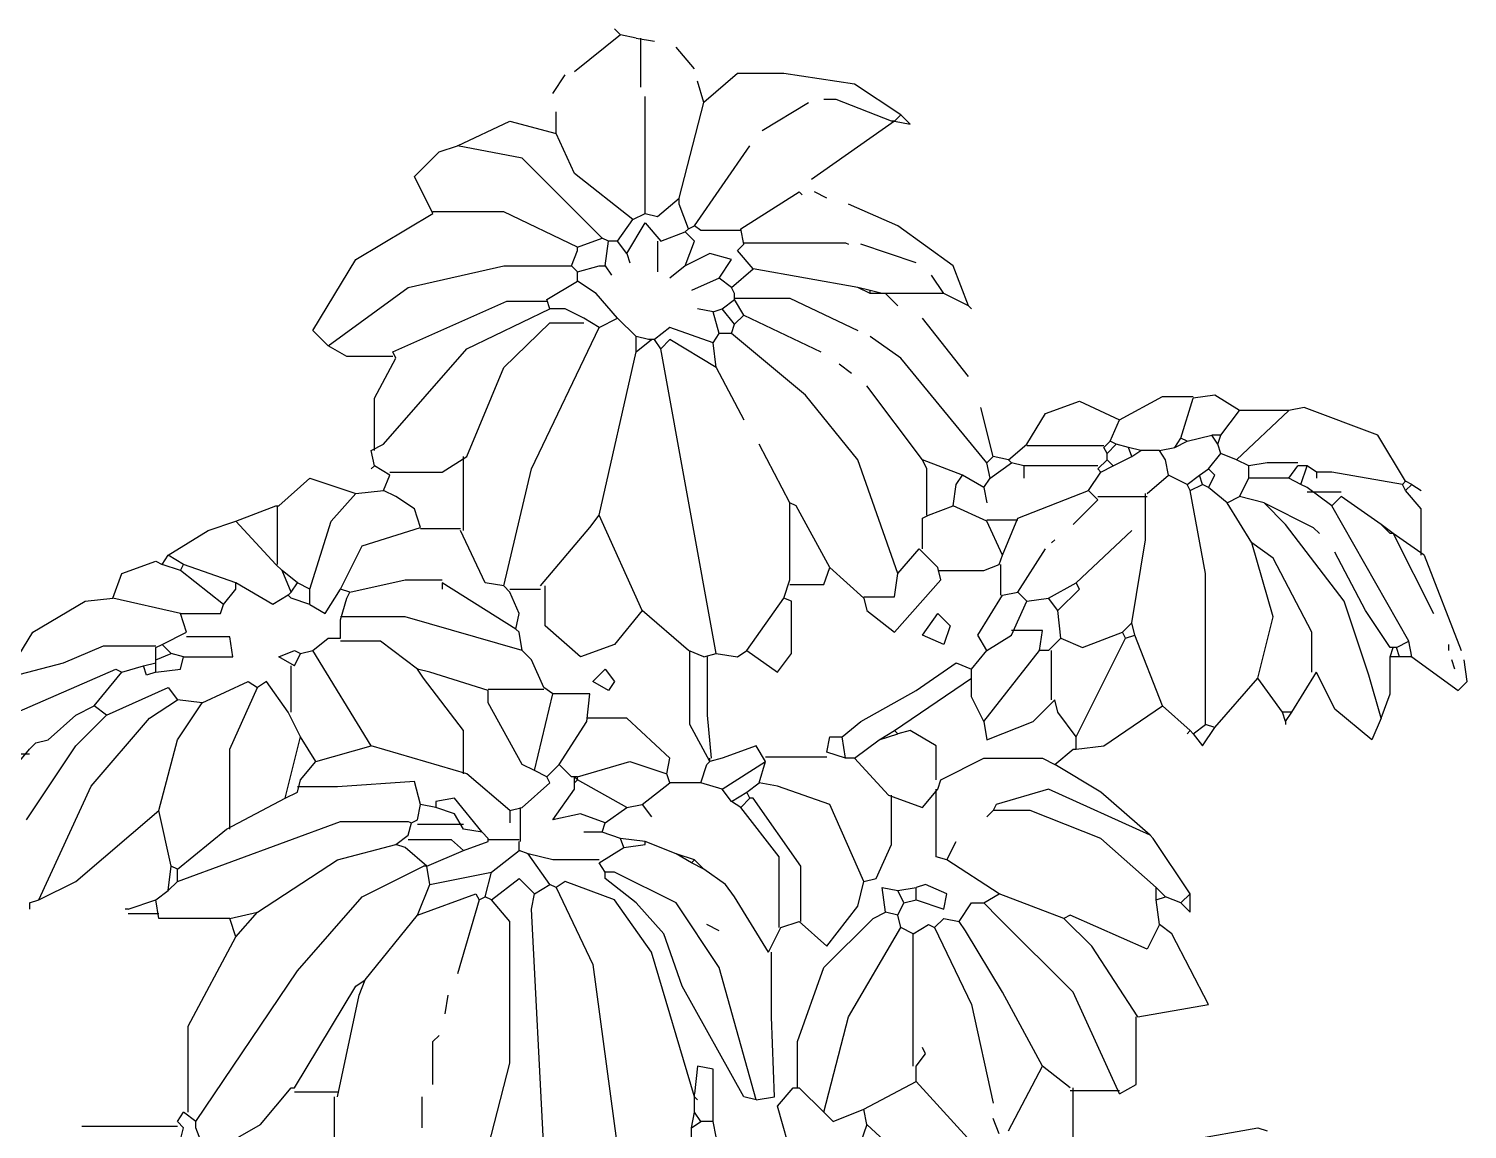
# Model space of a CAD drawing. Header units: millimetres. Extents: x 1217 to 2428, y 234 to 644.
# Drawn here: x 2135.471 to 2136.156, y 377.899 to 378.423 of the extents above; entities that cross this region are included whole.
import ezdxf

# ---------------------------------------------------------------- set-up
doc = ezdxf.new("R2010")
doc.units = ezdxf.units.MM
doc.layers.add('0.1', color=251, linetype='Continuous')

msp = doc.modelspace()

# ---------------------------------------------------------------- linework, layer by layer
at = {"layer": '0.1', "color": 3, "linetype": 'Continuous', "elevation": 0}
for points in [[(2135.7527, 378.42026), (2135.73071, 378.40266)], [(2135.7527, 378.42026), (2135.74977, 378.42319)], [(2135.76005, 378.41879), (2135.7527, 378.42026)], [(2135.76005, 378.41879), (2135.76884, 378.41733)], [(2135.76223, 378.41879), (2135.76223, 378.39532)], [(2135.7879, 378.40413), (2135.77911, 378.41439)], [(2135.72044, 378.39239), (2135.7263, 378.40119)], [(2135.79231, 378.38799), (2135.78938, 378.39826)], [(2135.88618, 378.38213), (2135.86419, 378.39679), (2135.83044, 378.40193), (2135.80845, 378.40193), (2135.79231, 378.38799)], [(2135.76444, 378.33519), (2135.76444, 378.39093)], [(2135.78057, 378.34253), (2135.79231, 378.38799)], [(2135.82016, 378.37479), (2135.84218, 378.38799)], [(2135.88177, 378.37919), (2135.85538, 378.38946), (2135.8495, 378.38946)], [(2135.67497, 378.36746), (2135.69991, 378.37919), (2135.72192, 378.37333)], [(2135.72192, 378.37333), (2135.72192, 378.38359)], [(2135.88325, 378.37919), (2135.84364, 378.35133)], [(2135.88325, 378.37919), (2135.88177, 378.37919)], [(2135.88325, 378.37919), (2135.89057, 378.37773), (2135.88618, 378.38213)], [(2135.88325, 378.37919), (2135.88618, 378.38213)], [(2135.75856, 378.33226), (2135.73071, 378.35426), (2135.72192, 378.37333)], [(2135.66325, 378.33519), (2135.65444, 378.35279), (2135.66618, 378.36452), (2135.67497, 378.36746)], [(2135.74391, 378.32346), (2135.70579, 378.36159), (2135.67497, 378.36746)], [(2135.7879, 378.32933), (2135.8143, 378.36746)], [(2135.80991, 378.32786), (2135.83778, 378.34546), (2135.83925, 378.34399)], [(2135.85098, 378.34253), (2135.84511, 378.34546)], [(2135.76444, 378.33519), (2135.77032, 378.33373), (2135.78057, 378.34253)], [(2135.78497, 378.32786), (2135.78057, 378.33959), (2135.78057, 378.34253)], [(2135.91845, 378.29119), (2135.9111, 378.31026), (2135.8847, 378.32933), (2135.86124, 378.33959)], [(2135.61337, 378.27213), (2135.60604, 378.27946), (2135.62657, 378.31319), (2135.66325, 378.33519)], [(2135.73218, 378.31906), (2135.69698, 378.33593), (2135.66325, 378.33593)], [(2135.75124, 378.32199), (2135.75856, 378.33226)], [(2135.75563, 378.31613), (2135.76444, 378.33079), (2135.77177, 378.32199)], [(2135.75856, 378.33226), (2135.76444, 378.33519)], [(2135.78497, 378.32786), (2135.7879, 378.32933)], [(2135.80991, 378.32713), (2135.79083, 378.32713), (2135.7879, 378.32933)], [(2135.73218, 378.31906), (2135.74391, 378.32346)], [(2135.74684, 378.32199), (2135.74391, 378.32346)], [(2135.77177, 378.32199), (2135.7835, 378.32639)], [(2135.7835, 378.32639), (2135.78497, 378.32786)], [(2135.7835, 378.31026), (2135.7879, 378.32199), (2135.7835, 378.32639)], [(2135.81137, 378.32053), (2135.80991, 378.32786)], [(2135.72925, 378.31026), (2135.73218, 378.31759), (2135.73218, 378.31906)], [(2135.74538, 378.31026), (2135.74684, 378.32199)], [(2135.75124, 378.32199), (2135.74684, 378.32199)], [(2135.75563, 378.31613), (2135.75124, 378.32199)], [(2135.75563, 378.31613), (2135.75712, 378.31173)], [(2135.77032, 378.32199), (2135.77032, 378.30733)], [(2135.79966, 378.30439), (2135.80552, 378.31319), (2135.79524, 378.31613), (2135.7835, 378.31026)], [(2135.81579, 378.30879), (2135.80845, 378.31759), (2135.81137, 378.32053)], [(2135.81137, 378.32126), (2135.85977, 378.32126), (2135.86124, 378.32053)], [(2135.8935, 378.31173), (2135.86712, 378.32053)], [(2135.61337, 378.27213), (2135.65151, 378.29999), (2135.69698, 378.31026), (2135.72925, 378.31026)], [(2135.73218, 378.30733), (2135.72925, 378.31026)], [(2135.73218, 378.30733), (2135.74243, 378.31026), (2135.74538, 378.31026)], [(2135.74538, 378.31026), (2135.74831, 378.30586)], [(2135.7835, 378.31026), (2135.77618, 378.30439)], [(2135.80552, 378.29999), (2135.81579, 378.30879)], [(2135.86563, 378.29999), (2135.81579, 378.30879)], [(2135.71751, 378.29413), (2135.73218, 378.30293)], [(2135.73218, 378.30293), (2135.73218, 378.30733)], [(2135.75124, 378.28532), (2135.74098, 378.29706), (2135.73218, 378.30293)], [(2135.79966, 378.30439), (2135.78645, 378.29853)], [(2135.80552, 378.29999), (2135.79966, 378.30439)], [(2135.90671, 378.29706), (2135.90083, 378.30586)], [(2135.80698, 378.29706), (2135.80552, 378.29999)], [(2135.80698, 378.29559), (2135.80698, 378.29706)], [(2135.80698, 378.29413), (2135.80698, 378.29559)], [(2135.87151, 378.29853), (2135.86563, 378.29999)], [(2135.87151, 378.29706), (2135.86563, 378.29999)], [(2135.87151, 378.29706), (2135.87151, 378.29853)], [(2135.87737, 378.29706), (2135.87151, 378.29853)], [(2135.87737, 378.29706), (2135.87151, 378.29706)], [(2135.87884, 378.29706), (2135.87737, 378.29706)], [(2135.87884, 378.29706), (2135.8847, 378.29119)], [(2135.90671, 378.29706), (2135.87884, 378.29706)], [(2135.91845, 378.29119), (2135.90671, 378.29706)], [(2135.63391, 378.22226), (2135.63977, 378.22519), (2135.67938, 378.27066), (2135.71897, 378.28972)], [(2135.64419, 378.26919), (2135.69845, 378.29339), (2135.71751, 378.29339)], [(2135.71897, 378.28972), (2135.71751, 378.29413)], [(2135.73511, 378.28532), (2135.7263, 378.28972), (2135.71897, 378.28972)], [(2135.79671, 378.28826), (2135.78938, 378.28972)], [(2135.79671, 378.28826), (2135.8011, 378.28972)], [(2135.79966, 378.27799), (2135.79671, 378.28826)], [(2135.8011, 378.28972), (2135.80698, 378.29413)], [(2135.80698, 378.28239), (2135.8011, 378.28972)], [(2135.80698, 378.29486), (2135.83337, 378.29486), (2135.86563, 378.27946)], [(2135.81137, 378.28679), (2135.80698, 378.29413)], [(2135.91845, 378.29119), (2135.91991, 378.28972)], [(2135.67938, 378.21933), (2135.69698, 378.26186), (2135.71897, 378.28313), (2135.73511, 378.28313)], [(2135.74243, 378.28093), (2135.73511, 378.28532)], [(2135.74243, 378.28093), (2135.75124, 378.28532)], [(2135.76005, 378.27653), (2135.75124, 378.28532)], [(2135.80552, 378.27799), (2135.80698, 378.28239)], [(2135.80698, 378.28239), (2135.81137, 378.28679)], [(2135.81137, 378.28679), (2135.84805, 378.26919)], [(2135.91845, 378.25746), (2135.89645, 378.28532)], [(2135.69698, 378.15773), (2135.71016, 378.21346), (2135.74243, 378.28093)], [(2135.76591, 378.27506), (2135.76005, 378.27653)], [(2135.76005, 378.26919), (2135.76005, 378.27653)], [(2135.76005, 378.26919), (2135.76737, 378.27506)], [(2135.76737, 378.27506), (2135.76591, 378.27506)], [(2135.76884, 378.27506), (2135.76737, 378.27506)], [(2135.79671, 378.27359), (2135.77618, 378.28093), (2135.76884, 378.27506)], [(2135.77177, 378.27066), (2135.76884, 378.27506)], [(2135.79817, 378.26186), (2135.77618, 378.27506), (2135.77177, 378.27066)], [(2135.79671, 378.27359), (2135.79966, 378.27799)], [(2135.80552, 378.27799), (2135.79966, 378.27799)], [(2135.8847, 378.16359), (2135.86563, 378.21786), (2135.84071, 378.24866), (2135.80552, 378.27799)], [(2135.92723, 378.21639), (2135.88618, 378.26626), (2135.87151, 378.27653)], [(2135.64419, 378.26699), (2135.62218, 378.26699), (2135.61337, 378.27213)], [(2135.63538, 378.22226), (2135.63538, 378.24719), (2135.64563, 378.26626), (2135.64419, 378.26919)], [(2135.74243, 378.19146), (2135.76005, 378.26919)], [(2135.79817, 378.12546), (2135.77177, 378.27066)], [(2135.79817, 378.26186), (2135.79671, 378.27359)], [(2135.79817, 378.26186), (2135.81137, 378.23693)], [(2135.8627, 378.25893), (2135.85684, 378.26333)], [(2135.89645, 378.21786), (2135.87005, 378.25306)], [(2135.99032, 378.23693), (2136.01083, 378.24793), (2136.02552, 378.24793)], [(2136.01966, 378.22813), (2136.02552, 378.24719)], [(2136.04751, 378.24133), (2136.03579, 378.24866), (2136.02552, 378.24719)], [(2135.93016, 378.21933), (2135.9243, 378.24279)], [(2135.9463, 378.22519), (2135.95511, 378.23986), (2135.97124, 378.24573), (2135.99032, 378.23693)], [(2136.03872, 378.22959), (2136.04751, 378.24133)], [(2136.04604, 378.21786), (2136.07098, 378.24133)], [(2136.07098, 378.24133), (2136.04751, 378.24133)], [(2136.12671, 378.20759), (2136.1135, 378.22959), (2136.07831, 378.24279), (2136.07098, 378.24133)], [(2135.98591, 378.22666), (2135.99032, 378.23693)], [(2135.98298, 378.22373), (2135.98591, 378.22666)], [(2135.98884, 378.22519), (2135.98591, 378.22666)], [(2136.01671, 378.22373), (2136.01966, 378.22813)], [(2136.01671, 378.22373), (2136.02259, 378.22666)], [(2136.02259, 378.22666), (2136.01966, 378.22813)], [(2136.02259, 378.22666), (2136.0343, 378.22959)], [(2136.03872, 378.22959), (2136.0343, 378.22959)], [(2136.03723, 378.22519), (2136.0343, 378.22959)], [(2136.03723, 378.22519), (2136.03872, 378.22959)], [(2135.63538, 378.21492), (2135.63391, 378.22226)], [(2135.83337, 378.19733), (2135.81872, 378.22519)], [(2135.93751, 378.21786), (2135.9463, 378.22519)], [(2135.98298, 378.22446), (2135.9463, 378.22446)], [(2135.98444, 378.22079), (2135.98298, 378.22373)], [(2135.98444, 378.22079), (2135.98884, 378.22519)], [(2135.98444, 378.21786), (2135.98444, 378.22079)], [(2135.9947, 378.22373), (2135.98884, 378.22519)], [(2136.00057, 378.22226), (2135.9947, 378.22373)], [(2135.99618, 378.21933), (2135.9947, 378.22373)], [(2135.99618, 378.21933), (2136.00057, 378.22226)], [(2136.00938, 378.22226), (2136.00057, 378.22226)], [(2136.00938, 378.22226), (2136.01671, 378.22373)], [(2136.01378, 378.21053), (2136.01231, 378.21786), (2136.00938, 378.22226)], [(2136.03284, 378.21346), (2136.03872, 378.22079)], [(2136.03872, 378.22079), (2136.03723, 378.22519)], [(2136.04604, 378.21786), (2136.03872, 378.22079)], [(2135.63538, 378.21492), (2135.63391, 378.21346)], [(2135.6427, 378.21053), (2135.63538, 378.21492)], [(2135.6427, 378.21199), (2135.66764, 378.21199), (2135.67938, 378.21933)], [(2135.6779, 378.18413), (2135.6779, 378.21933)], [(2135.91552, 378.21053), (2135.89645, 378.21786)], [(2135.89864, 378.19146), (2135.89864, 378.21346), (2135.89645, 378.21786)], [(2135.92723, 378.21639), (2135.93016, 378.21933)], [(2135.92872, 378.20906), (2135.92723, 378.21639)], [(2135.92872, 378.20906), (2135.93897, 378.21639)], [(2135.93751, 378.21786), (2135.93016, 378.21933)], [(2135.93897, 378.21639), (2135.93751, 378.21786)], [(2135.94485, 378.21492), (2135.93897, 378.21639)], [(2135.94485, 378.21492), (2135.94485, 378.20906)], [(2135.98005, 378.21492), (2135.94925, 378.21492), (2135.94485, 378.21492)], [(2135.98005, 378.21346), (2135.98444, 378.21786)], [(2135.98151, 378.21199), (2135.98005, 378.21346)], [(2135.98151, 378.21199), (2135.98737, 378.21492)], [(2135.98737, 378.21492), (2135.98444, 378.21786)], [(2135.98737, 378.21492), (2135.99618, 378.21933)], [(2136.02845, 378.21053), (2136.03284, 378.21346)], [(2136.03284, 378.20466), (2136.03579, 378.21053), (2136.03284, 378.21346)], [(2136.05192, 378.21492), (2136.04604, 378.21786)], [(2136.07538, 378.21639), (2136.06071, 378.21639), (2136.05192, 378.21492)], [(2136.05192, 378.20906), (2136.05192, 378.21492)], [(2136.07098, 378.20906), (2136.07538, 378.21492)], [(2136.07977, 378.21492), (2136.07538, 378.21492)], [(2136.07684, 378.20613), (2136.07977, 378.21492)], [(2136.08419, 378.21199), (2136.07977, 378.21492)], [(2135.58991, 378.19586), (2135.60458, 378.20906), (2135.62657, 378.20173)], [(2135.63977, 378.20319), (2135.6427, 378.21053)], [(2135.9111, 378.19586), (2135.91259, 378.20613), (2135.91552, 378.21053)], [(2135.92579, 378.20466), (2135.91552, 378.21053)], [(2135.92579, 378.20466), (2135.92872, 378.20906)], [(2135.97563, 378.20319), (2135.98151, 378.21199)], [(2136.0035, 378.20173), (2136.01378, 378.21053)], [(2136.02259, 378.20613), (2136.01378, 378.21053)], [(2136.02259, 378.20613), (2136.02845, 378.21053)], [(2136.02403, 378.20319), (2136.02259, 378.20613)], [(2136.02403, 378.20319), (2136.02991, 378.20613)], [(2136.02991, 378.20613), (2136.02845, 378.21053)], [(2136.03284, 378.20466), (2136.02991, 378.20613)], [(2136.04751, 378.20026), (2136.05192, 378.20906)], [(2136.07098, 378.20906), (2136.05192, 378.20906)], [(2136.07684, 378.20613), (2136.07098, 378.20906)], [(2136.07977, 378.20466), (2136.07684, 378.20613)], [(2136.08419, 378.21199), (2136.08419, 378.20906)], [(2136.12524, 378.20613), (2136.09151, 378.21199), (2136.08419, 378.21199)], [(2136.12524, 378.20613), (2136.12671, 378.20759)], [(2136.12671, 378.20319), (2136.12524, 378.20613)], [(2136.12966, 378.20613), (2136.12671, 378.20759)], [(2136.12671, 378.20319), (2136.12966, 378.20613)], [(2136.12966, 378.20613), (2136.13403, 378.20319)], [(2135.60458, 378.15626), (2135.61485, 378.18853), (2135.62657, 378.20173)], [(2135.62657, 378.20173), (2135.63977, 378.20319)], [(2135.65737, 378.18559), (2135.65444, 378.19439), (2135.64563, 378.20026), (2135.63977, 378.20319)], [(2135.92579, 378.20466), (2135.92723, 378.19733)], [(2135.94192, 378.18999), (2135.97563, 378.20319)], [(2135.98005, 378.19879), (2135.97563, 378.20319)], [(2135.98005, 378.20026), (2136.0035, 378.20026)], [(2135.99618, 378.14012), (2136.00278, 378.17972), (2136.00278, 378.20173)], [(2136.03137, 378.09173), (2136.03137, 378.16359), (2136.02403, 378.20319)], [(2136.04165, 378.19733), (2136.03284, 378.20466)], [(2136.04165, 378.19733), (2136.04751, 378.20026)], [(2136.05925, 378.19733), (2136.04751, 378.20026)], [(2136.09151, 378.19586), (2136.07977, 378.20466)], [(2136.09591, 378.20246), (2136.07977, 378.20246)], [(2136.09151, 378.19586), (2136.09591, 378.20026)], [(2136.11497, 378.18706), (2136.09591, 378.20026)], [(2136.13403, 378.17239), (2136.13403, 378.19439), (2136.12671, 378.20319)], [(2135.56938, 378.18853), (2135.58845, 378.19586), (2135.58991, 378.19586)], [(2135.58919, 378.16799), (2135.58919, 378.19586)], [(2135.85243, 378.16653), (2135.8363, 378.19586), (2135.83337, 378.19733)], [(2135.83337, 378.16066), (2135.83337, 378.19733)], [(2135.89938, 378.19146), (2135.9111, 378.19586)], [(2135.92723, 378.18853), (2135.9111, 378.19586)], [(2135.98005, 378.19879), (2135.96831, 378.18706)], [(2136.05337, 378.17826), (2136.04165, 378.19733)], [(2136.05925, 378.19733), (2136.0827, 378.18559), (2136.08563, 378.18266)], [(2136.11497, 378.09466), (2136.10911, 378.11519), (2136.09737, 378.15039), (2136.0695, 378.18706), (2136.05925, 378.19733)], [(2136.12817, 378.13133), (2136.09151, 378.19586)], [(2135.53712, 378.17239), (2135.55618, 378.18413), (2135.56938, 378.18853)], [(2135.58845, 378.16799), (2135.56938, 378.18853)], [(2135.61925, 378.15626), (2135.6295, 378.17679), (2135.65737, 378.18559)], [(2135.71458, 378.15773), (2135.73805, 378.18559), (2135.74243, 378.19146)], [(2135.76298, 378.14599), (2135.74243, 378.19146)], [(2135.89645, 378.17532), (2135.89645, 378.18999), (2135.89938, 378.19146)], [(2135.92723, 378.18926), (2135.94192, 378.18926)], [(2135.93458, 378.17239), (2135.92723, 378.18853)], [(2135.93458, 378.17239), (2135.94192, 378.18999)], [(2136.11938, 378.18266), (2136.11497, 378.18706)], [(2136.12083, 378.18266), (2136.11497, 378.18706)], [(2135.67645, 378.18486), (2135.65737, 378.18486)], [(2135.69698, 378.15773), (2135.68817, 378.15919), (2135.67645, 378.18413)], [(2135.95805, 378.17826), (2135.9595, 378.17972)], [(2135.96977, 378.15919), (2135.99618, 378.18413)], [(2136.12083, 378.18266), (2136.11938, 378.18266)], [(2136.12083, 378.18266), (2136.13991, 378.14452)], [(2136.13552, 378.17239), (2136.12083, 378.18266)], [(2135.53419, 378.16799), (2135.53712, 378.17239)], [(2135.54444, 378.16799), (2135.53712, 378.17239)], [(2135.8847, 378.16359), (2135.89497, 378.17532)], [(2135.90378, 378.16653), (2135.89497, 378.17532)], [(2135.93311, 378.16799), (2135.93458, 378.17239)], [(2135.94192, 378.15479), (2135.95511, 378.17532)], [(2136.08198, 378.11666), (2136.08198, 378.13573), (2136.06364, 378.17093), (2136.05337, 378.17826)], [(2136.0563, 378.11373), (2136.06364, 378.14306), (2136.05337, 378.17826)], [(2136.11938, 378.12839), (2136.10764, 378.14599), (2136.09298, 378.17386)], [(2136.13552, 378.17239), (2136.15311, 378.12693)], [(2135.51071, 378.15186), (2135.51511, 378.16359), (2135.53124, 378.16946), (2135.53419, 378.16799)], [(2135.54298, 378.16506), (2135.53419, 378.16799)], [(2135.54298, 378.16506), (2135.54444, 378.16799)], [(2135.5635, 378.14893), (2135.54298, 378.16506)], [(2135.56938, 378.15919), (2135.54444, 378.16799)], [(2135.59138, 378.16506), (2135.58845, 378.16799)], [(2135.59872, 378.15919), (2135.59138, 378.16506)], [(2135.59579, 378.15479), (2135.59138, 378.16506)], [(2135.83337, 378.15846), (2135.8495, 378.15846), (2135.85243, 378.16653)], [(2135.86856, 378.15186), (2135.85243, 378.16653)], [(2135.86856, 378.15186), (2135.87005, 378.14599), (2135.88325, 378.13573), (2135.90524, 378.16066), (2135.90378, 378.16653)], [(2135.90378, 378.16506), (2135.92579, 378.16506), (2135.93311, 378.16799)], [(2135.93384, 378.15333), (2135.93384, 378.16799)], [(2135.5635, 378.14893), (2135.56938, 378.15626), (2135.56938, 378.15919)], [(2135.59431, 378.15333), (2135.58698, 378.14893), (2135.56938, 378.15919)], [(2135.59579, 378.15479), (2135.59872, 378.15919)], [(2135.60458, 378.15626), (2135.59872, 378.15919)], [(2135.62364, 378.15479), (2135.65005, 378.16066), (2135.66764, 378.16066)], [(2135.70284, 378.13719), (2135.66764, 378.15919)], [(2135.66764, 378.15919), (2135.66764, 378.15626)], [(2135.83044, 378.15186), (2135.83337, 378.16066)], [(2135.86856, 378.15259), (2135.88325, 378.15259), (2135.8847, 378.16359)], [(2135.95657, 378.15186), (2135.96977, 378.15919)], [(2135.96098, 378.14599), (2135.97124, 378.15626), (2135.96977, 378.15919)], [(2135.45938, 378.11373), (2135.47259, 378.13573), (2135.49751, 378.15039), (2135.51071, 378.15186)], [(2135.54298, 378.14452), (2135.51071, 378.15186)], [(2135.59431, 378.15333), (2135.59579, 378.15479)], [(2135.60458, 378.14893), (2135.59579, 378.15186), (2135.59431, 378.15333)], [(2135.60458, 378.14893), (2135.61192, 378.14452), (2135.61925, 378.15626)], [(2135.60458, 378.14893), (2135.60458, 378.15626)], [(2135.62364, 378.15479), (2135.61925, 378.15626)], [(2135.61925, 378.14159), (2135.62218, 378.15186), (2135.62364, 378.15479)], [(2135.69991, 378.15479), (2135.69698, 378.15773)], [(2135.69991, 378.15626), (2135.71458, 378.15626)], [(2135.70284, 378.13719), (2135.7043, 378.14452), (2135.69991, 378.15479)], [(2135.76298, 378.14599), (2135.74977, 378.12986), (2135.73364, 378.12399), (2135.71677, 378.13866), (2135.71677, 378.15773)], [(2135.81284, 378.12693), (2135.82751, 378.11666), (2135.83411, 378.12546), (2135.83411, 378.15039), (2135.83044, 378.15186)], [(2135.81284, 378.12693), (2135.83044, 378.15186)], [(2135.92723, 378.12693), (2135.92284, 378.13426), (2135.93458, 378.15333)], [(2135.93458, 378.15333), (2135.94192, 378.15479)], [(2135.9463, 378.15039), (2135.94192, 378.15479)], [(2135.9463, 378.15039), (2135.95657, 378.15186)], [(2135.96098, 378.14599), (2135.95657, 378.15186)], [(2135.54298, 378.14452), (2135.56204, 378.14452), (2135.5635, 378.14893)], [(2135.54591, 378.13573), (2135.54298, 378.14452)], [(2135.78497, 378.12693), (2135.76298, 378.14599)], [(2135.90671, 378.12986), (2135.89645, 378.13426), (2135.90378, 378.14452), (2135.90966, 378.13866), (2135.90671, 378.12986)], [(2135.93897, 378.13426), (2135.9463, 378.15039)], [(2135.96243, 378.13279), (2135.96098, 378.14599)], [(2135.70579, 378.12693), (2135.65005, 378.14306), (2135.61925, 378.14306)], [(2135.61925, 378.13279), (2135.61925, 378.14159)], [(2135.99177, 378.13573), (2135.99618, 378.14012)], [(2135.99764, 378.13426), (2135.99618, 378.14012)], [(2135.53419, 378.12986), (2135.54591, 378.13573)], [(2135.54444, 378.12399), (2135.5679, 378.12399), (2135.56645, 378.13353), (2135.54591, 378.13353)], [(2135.60604, 378.12693), (2135.61337, 378.13279), (2135.61925, 378.13279)], [(2135.65591, 378.11813), (2135.63831, 378.13133), (2135.61925, 378.13133)], [(2135.70579, 378.12693), (2135.7043, 378.13573), (2135.70284, 378.13719)], [(2135.92723, 378.12693), (2135.93897, 378.13426)], [(2135.95218, 378.12693), (2135.95364, 378.13646), (2135.93897, 378.13646)], [(2135.95657, 378.12693), (2135.96243, 378.13279)], [(2135.96243, 378.13279), (2135.9727, 378.12839), (2135.99177, 378.13573)], [(2135.96977, 378.08586), (2135.99325, 378.13279)], [(2135.99325, 378.13279), (2135.99177, 378.13573)], [(2135.99325, 378.13279), (2135.99764, 378.13426)], [(2136.01083, 378.10053), (2135.99764, 378.13426)], [(2136.12231, 378.12839), (2136.12817, 378.13133)], [(2136.12966, 378.12399), (2136.12817, 378.13133)], [(2135.45938, 378.11373), (2135.48724, 378.12106), (2135.5063, 378.12913), (2135.53124, 378.12913)], [(2135.53124, 378.12839), (2135.53419, 378.12986)], [(2135.53124, 378.12399), (2135.53124, 378.12839)], [(2135.53124, 378.12253), (2135.53856, 378.12546)], [(2135.53124, 378.11666), (2135.54298, 378.11813), (2135.54444, 378.12399)], [(2135.53124, 378.12253), (2135.53124, 378.12399)], [(2135.53856, 378.12546), (2135.53419, 378.12986)], [(2135.54444, 378.12399), (2135.53856, 378.12546)], [(2135.59724, 378.11959), (2135.58991, 378.12399), (2135.59724, 378.12693), (2135.60017, 378.12546)], [(2135.59724, 378.11959), (2135.60017, 378.12546)], [(2135.60017, 378.12546), (2135.60604, 378.12693)], [(2135.63391, 378.08146), (2135.60604, 378.12693)], [(2135.71604, 378.10933), (2135.71016, 378.12253), (2135.70579, 378.12693)], [(2135.79231, 378.12399), (2135.78497, 378.12693)], [(2135.79524, 378.07413), (2135.78571, 378.09173), (2135.78571, 378.12693)], [(2135.79231, 378.12399), (2135.79817, 378.12546)], [(2135.79598, 378.07559), (2135.79415, 378.09613), (2135.79415, 378.12399)], [(2135.79817, 378.12546), (2135.80845, 378.12399), (2135.81284, 378.12693)], [(2135.91991, 378.11813), (2135.92723, 378.12693)], [(2135.92579, 378.09319), (2135.95218, 378.12693)], [(2135.95657, 378.12693), (2135.95218, 378.12693)], [(2135.95805, 378.10346), (2135.95805, 378.12693)], [(2136.11497, 378.09466), (2136.11938, 378.10639), (2136.11938, 378.12399)], [(2136.12083, 378.12839), (2136.11938, 378.12839)], [(2136.11938, 378.12399), (2136.12083, 378.12839)], [(2136.12378, 378.12399), (2136.11938, 378.12399)], [(2136.12231, 378.12839), (2136.12083, 378.12839)], [(2136.12378, 378.12399), (2136.12231, 378.12839)], [(2136.12966, 378.12399), (2136.12378, 378.12399)], [(2136.12966, 378.12399), (2136.15165, 378.10786), (2136.15604, 378.11226), (2136.15458, 378.12253)], [(2136.14723, 378.12693), (2136.14723, 378.12986)], [(2135.41684, 378.08586), (2135.46524, 378.09759), (2135.51218, 378.11813), (2135.51511, 378.11666)], [(2135.51511, 378.11666), (2135.52538, 378.11959)], [(2135.52538, 378.11959), (2135.53124, 378.12106)], [(2135.53124, 378.11666), (2135.52684, 378.11519), (2135.52538, 378.11959)], [(2135.53124, 378.12106), (2135.53124, 378.12253)], [(2135.53124, 378.11666), (2135.53124, 378.12106)], [(2135.59579, 378.09759), (2135.59579, 378.11959)], [(2135.6779, 378.06826), (2135.6779, 378.08879), (2135.65884, 378.11373), (2135.65591, 378.11813)], [(2135.68966, 378.10786), (2135.66176, 378.11666), (2135.65591, 378.11813)], [(2135.74684, 378.10786), (2135.7395, 378.11226), (2135.74538, 378.11813), (2135.74977, 378.11226), (2135.74684, 378.10786)], [(2135.85831, 378.08586), (2135.86712, 378.09319), (2135.8935, 378.10786), (2135.91259, 378.12106), (2135.91991, 378.11813)], [(2135.91991, 378.11373), (2135.91991, 378.11813)], [(2136.15016, 378.11813), (2136.14872, 378.12253)], [(2135.50192, 378.10053), (2135.51511, 378.11666)], [(2135.55325, 378.10199), (2135.57524, 378.11226), (2135.57966, 378.10933)], [(2135.59431, 378.09759), (2135.58403, 378.11226), (2135.57966, 378.10933)], [(2135.88325, 378.08879), (2135.91991, 378.11373)], [(2135.92579, 378.09319), (2135.91991, 378.10492), (2135.91991, 378.11373)], [(2136.03579, 378.09026), (2136.0563, 378.11373)], [(2136.06805, 378.09759), (2136.0563, 378.11373)], [(2136.07243, 378.09759), (2136.08419, 378.11666)], [(2136.11497, 378.09466), (2136.11057, 378.08439), (2136.09298, 378.09906), (2136.08419, 378.11666)], [(2135.47552, 378.00813), (2135.50044, 378.06239), (2135.52831, 378.09466), (2135.54151, 378.10346)], [(2135.50778, 378.09613), (2135.53712, 378.10933), (2135.54151, 378.10346)], [(2135.55325, 378.10199), (2135.54151, 378.10346)], [(2135.56645, 378.04186), (2135.56645, 378.07999), (2135.57966, 378.10933)], [(2135.68966, 378.10859), (2135.71604, 378.10859)], [(2135.71165, 378.06972), (2135.70579, 378.07266), (2135.68966, 378.10199), (2135.68966, 378.10786)], [(2135.71165, 378.06972), (2135.72044, 378.10639)], [(2135.72044, 378.10639), (2135.71604, 378.10933)], [(2135.73657, 378.09319), (2135.73805, 378.10639), (2135.72192, 378.10639), (2135.72044, 378.10639)], [(2135.92579, 378.09319), (2135.92723, 378.08439), (2135.94925, 378.09319), (2135.9595, 378.10346)], [(2135.96977, 378.08586), (2135.96098, 378.09759), (2135.9595, 378.10346)], [(2135.47991, 378.08439), (2135.49311, 378.09613), (2135.50192, 378.10053)], [(2135.50778, 378.09613), (2135.50192, 378.10053)], [(2135.5327, 378.05066), (2135.54151, 378.08439), (2135.55325, 378.10199)], [(2135.60017, 378.08586), (2135.59431, 378.09759)], [(2135.96977, 378.07999), (2135.98298, 378.08146), (2136.01083, 378.10053)], [(2136.02403, 378.08879), (2136.01083, 378.10053)], [(2136.07243, 378.09759), (2136.06805, 378.09759)], [(2136.0695, 378.09319), (2136.06805, 378.09759)], [(2136.0695, 378.09319), (2136.07243, 378.09759)], [(2135.46966, 378.04626), (2135.49311, 378.08146), (2135.50778, 378.09613)], [(2135.72337, 378.07266), (2135.73657, 378.09319)], [(2135.7747, 378.06826), (2135.77618, 378.07559), (2135.75563, 378.09466), (2135.73657, 378.09466)], [(2136.02552, 378.08733), (2136.03137, 378.09173)], [(2136.02552, 378.08733), (2136.02991, 378.08146), (2136.03579, 378.09026)], [(2136.03579, 378.09026), (2136.03137, 378.09173)], [(2136.0695, 378.09319), (2136.0695, 378.09173)], [(2135.4711, 378.07999), (2135.47403, 378.08293)], [(2135.47403, 378.08293), (2135.47991, 378.08439)], [(2135.47403, 378.08293), (2135.47991, 378.08439)], [(2135.59284, 378.05653), (2135.60017, 378.08586)], [(2135.60751, 378.07413), (2135.60017, 378.08586)], [(2135.85098, 378.07853), (2135.85243, 378.08586), (2135.85831, 378.08586)], [(2135.85977, 378.07559), (2135.85831, 378.08586)], [(2135.86419, 378.07559), (2135.87591, 378.08439)], [(2135.87591, 378.08439), (2135.88325, 378.08879)], [(2135.87591, 378.08439), (2135.8847, 378.08733)], [(2135.8847, 378.08733), (2135.88325, 378.08879)], [(2135.90305, 378.06532), (2135.90305, 378.08146), (2135.89057, 378.08879), (2135.8847, 378.08733)], [(2135.96977, 378.07999), (2135.96977, 378.08586)], [(2136.02403, 378.08879), (2136.02259, 378.08733)], [(2136.02552, 378.08733), (2136.02403, 378.08879)], [(2135.40071, 378.04479), (2135.43884, 378.07779), (2135.4711, 378.07779)], [(2135.40364, 377.99346), (2135.42712, 378.02719), (2135.4711, 378.07999)], [(2135.60751, 378.07413), (2135.63391, 378.08146)], [(2135.67938, 378.06826), (2135.63391, 378.08146)], [(2135.82165, 378.07413), (2135.81723, 378.08146), (2135.8011, 378.07559), (2135.79524, 378.07413)], [(2135.82165, 378.07633), (2135.85098, 378.07633)], [(2135.85977, 378.07559), (2135.85098, 378.07853)], [(2135.9595, 378.07266), (2135.96831, 378.07999), (2135.96977, 378.07999)], [(2135.59872, 378.05946), (2135.60017, 378.06532), (2135.60751, 378.07413)], [(2135.71751, 378.06679), (2135.71165, 378.06972)], [(2135.71751, 378.06679), (2135.72337, 378.07266)], [(2135.72925, 378.06679), (2135.72337, 378.07266)], [(2135.73218, 378.06679), (2135.75712, 378.07413), (2135.7747, 378.06826)], [(2135.79083, 378.06386), (2135.79378, 378.07266), (2135.79524, 378.07413)], [(2135.79524, 378.07413), (2135.79524, 378.07559)], [(2135.8011, 378.06093), (2135.82165, 378.07413)], [(2135.81872, 378.06386), (2135.82165, 378.07413)], [(2135.86419, 378.07559), (2135.85977, 378.07559)], [(2135.88032, 378.05799), (2135.86419, 378.07559)], [(2135.90524, 378.06532), (2135.92579, 378.07559), (2135.95364, 378.07559), (2135.9595, 378.07266)], [(2136.00497, 378.03893), (2135.98151, 378.05946), (2135.9595, 378.07266)], [(2135.65737, 378.05359), (2135.65444, 378.06459), (2135.61778, 378.06202), (2135.59872, 378.06202)], [(2135.69991, 378.05066), (2135.67938, 378.06826)], [(2135.70579, 378.05213), (2135.71897, 378.06386), (2135.71751, 378.06679)], [(2135.74538, 378.04479), (2135.73364, 378.04919), (2135.72044, 378.04626), (2135.73071, 378.06093), (2135.73071, 378.06386)], [(2135.73071, 378.06679), (2135.72925, 378.06679)], [(2135.73218, 378.06679), (2135.73071, 378.06679)], [(2135.73218, 378.06532), (2135.73071, 378.06679)], [(2135.73071, 378.06386), (2135.73071, 378.06679)], [(2135.73071, 378.06386), (2135.73218, 378.06532)], [(2135.73218, 378.06532), (2135.73218, 378.06679)], [(2135.75563, 378.05213), (2135.73218, 378.06532)], [(2135.76298, 378.05359), (2135.77618, 378.06386)], [(2135.77618, 378.06386), (2135.7747, 378.06826)], [(2135.79083, 378.06386), (2135.77618, 378.06386)], [(2135.8011, 378.06093), (2135.79083, 378.06386)], [(2135.81284, 378.05946), (2135.81872, 378.06386)], [(2135.86856, 378.01693), (2135.85243, 378.05359), (2135.82751, 378.06239), (2135.81872, 378.06386)], [(2135.90378, 378.06093), (2135.90524, 378.06532)], [(2135.56497, 378.04186), (2135.59284, 378.05653)], [(2135.59284, 378.05653), (2135.59872, 378.05946)], [(2135.68671, 378.04039), (2135.6735, 378.05653), (2135.66469, 378.05506), (2135.66469, 378.05213)], [(2135.80552, 378.05506), (2135.8011, 378.06093)], [(2135.80552, 378.05506), (2135.81284, 378.05946)], [(2135.80991, 378.05213), (2135.8143, 378.05653)], [(2135.8143, 378.05653), (2135.81284, 378.05946)], [(2135.8385, 377.99786), (2135.8385, 378.02426), (2135.81579, 378.05653), (2135.8143, 378.05653)], [(2135.86856, 378.01693), (2135.87444, 378.01839), (2135.88177, 378.03452), (2135.88177, 378.05799)], [(2135.88032, 378.05799), (2135.89645, 378.05213), (2135.90378, 378.06093)], [(2135.90817, 378.02719), (2135.90305, 378.02866), (2135.90305, 378.06093)], [(2136.00497, 378.03893), (2135.95657, 378.06093), (2135.93165, 378.05359), (2135.93016, 378.05066)], [(2135.47552, 378.00813), (2135.49311, 378.01693), (2135.5327, 378.05066)], [(2135.53856, 378.02426), (2135.5327, 378.05066)], [(2135.65591, 378.04626), (2135.65737, 378.05359)], [(2135.66469, 378.05213), (2135.65737, 378.05359)], [(2135.6779, 378.04186), (2135.6735, 378.04919), (2135.66469, 378.05213)], [(2135.69991, 378.05066), (2135.70579, 378.05213)], [(2135.69991, 378.05066), (2135.69991, 378.04479)], [(2135.70505, 378.03599), (2135.70505, 378.05213)], [(2135.74538, 378.04479), (2135.75563, 378.05213)], [(2135.75563, 378.05213), (2135.76298, 378.05359)], [(2135.76298, 378.05359), (2135.76737, 378.04773)], [(2135.80991, 378.05213), (2135.80552, 378.05506)], [(2135.82825, 377.99492), (2135.82825, 378.02866), (2135.80991, 378.05213)], [(2135.93016, 378.05066), (2135.92723, 378.04773)], [(2136.0079, 378.01399), (2135.98151, 378.03746), (2135.94778, 378.05066), (2135.93165, 378.05066), (2135.93016, 378.05066)], [(2135.54151, 378.01693), (2135.61925, 378.04553), (2135.65151, 378.04553), (2135.65298, 378.04479)], [(2135.54151, 378.02279), (2135.56497, 378.04186)], [(2135.65151, 378.03893), (2135.65298, 378.04479)], [(2135.65298, 378.04479), (2135.65591, 378.04626)], [(2135.6779, 378.04406), (2135.65591, 378.04406)], [(2135.68671, 378.04039), (2135.6779, 378.04186)], [(2135.74391, 378.04039), (2135.74538, 378.04479)], [(2135.57966, 378.00226), (2135.61778, 378.02719), (2135.64563, 378.03452)], [(2135.64563, 378.03452), (2135.65151, 378.03893)], [(2135.66032, 378.02426), (2135.65005, 378.03306), (2135.64563, 378.03452)], [(2135.6779, 378.03159), (2135.67204, 378.03673), (2135.65151, 378.03673)], [(2135.6779, 378.03159), (2135.68966, 378.03599), (2135.68966, 378.03746)], [(2135.68966, 378.03746), (2135.68671, 378.04039)], [(2135.7043, 378.03673), (2135.68966, 378.03673)], [(2135.7043, 378.03159), (2135.7043, 378.03599)], [(2135.74391, 378.04039), (2135.73511, 378.04039)], [(2135.7527, 378.03746), (2135.74391, 378.04039)], [(2135.76444, 378.03599), (2135.7527, 378.03746)], [(2135.75419, 378.03306), (2135.7527, 378.03746)], [(2135.75419, 378.03306), (2135.76444, 378.03452), (2135.76444, 378.03599)], [(2135.77911, 378.03012), (2135.76444, 378.03599)], [(2135.90817, 378.02719), (2135.91259, 378.03599)], [(2136.02403, 378.01106), (2136.00645, 378.03746), (2136.00497, 378.03893)], [(2135.66032, 378.02426), (2135.6779, 378.03159)], [(2135.6911, 378.02133), (2135.7043, 378.03159)], [(2135.70872, 378.03012), (2135.7043, 378.03159)], [(2135.74243, 378.02719), (2135.72044, 378.02719), (2135.70872, 378.03012)], [(2135.71897, 378.01546), (2135.70872, 378.03012)], [(2135.74243, 378.02573), (2135.75419, 378.03306)], [(2135.7879, 378.02719), (2135.77911, 378.03012)], [(2135.78645, 378.02573), (2135.77911, 378.03012)], [(2135.53712, 378.01253), (2135.53856, 378.02426)], [(2135.54151, 378.02279), (2135.53856, 378.02426)], [(2135.54151, 378.01693), (2135.54151, 378.02279)], [(2135.55032, 377.90253), (2135.59872, 377.97439), (2135.6295, 378.00959), (2135.65884, 378.02426)], [(2135.66032, 378.02426), (2135.65884, 378.02426)], [(2135.66176, 378.01546), (2135.66032, 378.02426)], [(2135.66176, 378.01546), (2135.6911, 378.02133)], [(2135.68817, 378.00959), (2135.6911, 378.02133)], [(2135.74538, 378.02133), (2135.74243, 378.02573)], [(2135.81723, 377.91279), (2135.81137, 377.91426), (2135.78204, 377.96706), (2135.77325, 377.99199), (2135.76005, 378.00666), (2135.74538, 378.01839), (2135.74538, 378.02133)], [(2135.81723, 377.91279), (2135.79966, 377.97586), (2135.77911, 378.00666), (2135.74977, 378.02133), (2135.74538, 378.02133)], [(2135.78645, 378.02573), (2135.7879, 378.02719)], [(2135.79231, 378.02279), (2135.78645, 378.02573)], [(2135.79231, 378.02279), (2135.7879, 378.02719)], [(2135.80259, 378.01546), (2135.79231, 378.02279)], [(2135.80259, 378.01546), (2135.79231, 378.02279)], [(2135.93311, 378.01106), (2135.90817, 378.02719)], [(2135.53712, 378.01253), (2135.54151, 378.01693)], [(2135.65591, 378.00079), (2135.66176, 378.01546)], [(2135.6911, 378.00813), (2135.7043, 378.01839), (2135.71165, 378.01106)], [(2135.71165, 378.01106), (2135.71897, 378.01546)], [(2135.72192, 378.01399), (2135.71897, 378.01546)], [(2135.7879, 377.91426), (2135.76737, 377.98319), (2135.74977, 378.00813), (2135.7263, 378.01693), (2135.72192, 378.01399)], [(2135.72192, 378.01399), (2135.7395, 377.97733), (2135.75419, 377.86733), (2135.75563, 377.85413)], [(2135.80698, 378.00959), (2135.80259, 378.01546)], [(2135.80698, 378.00959), (2135.80259, 378.01546)], [(2135.83778, 377.99786), (2135.85098, 377.98613), (2135.86563, 378.00519), (2135.86856, 378.01693)], [(2135.87884, 378.00226), (2135.87737, 378.01399), (2135.8847, 378.01253)], [(2135.8847, 378.01253), (2135.8935, 378.01399)], [(2135.8935, 378.00813), (2135.90671, 378.00373), (2135.90817, 378.01106), (2135.8979, 378.01546), (2135.8935, 378.01399)], [(2135.8935, 378.00813), (2135.8935, 378.01399)], [(2136.01231, 378.00959), (2136.0079, 378.01399)], [(2136.0079, 378.00813), (2136.0079, 378.01399)], [(2135.4711, 378.00666), (2135.47552, 378.00813)], [(2135.51806, 378.00373), (2135.53124, 378.00813)], [(2135.53124, 378.00813), (2135.53712, 378.01253)], [(2135.5327, 377.99933), (2135.53124, 378.00813)], [(2135.65591, 378.00079), (2135.68378, 378.01106), (2135.68524, 378.00813)], [(2135.68524, 378.00813), (2135.67497, 377.97293)], [(2135.68524, 378.00813), (2135.68817, 378.00959)], [(2135.68671, 377.87906), (2135.69991, 377.93039), (2135.69991, 377.99786), (2135.6911, 378.00813)], [(2135.6911, 378.00813), (2135.68817, 378.00959)], [(2135.71604, 377.88933), (2135.71016, 378.00373), (2135.71165, 378.01106)], [(2135.82311, 377.98319), (2135.80698, 378.00959)], [(2135.88764, 378.00666), (2135.8847, 378.01253)], [(2135.88764, 378.00666), (2135.8935, 378.00813)], [(2135.92579, 378.00666), (2135.93311, 378.01106)], [(2135.96391, 377.99933), (2135.93311, 378.01106)], [(2136.0079, 378.00813), (2136.01231, 378.00959)], [(2136.00938, 377.99639), (2136.0079, 378.00813)], [(2136.01966, 378.00666), (2136.01231, 378.00959)], [(2136.01966, 378.00666), (2136.02403, 378.00226), (2136.02403, 378.01106)], [(2136.01966, 378.00666), (2136.02403, 378.01106)], [(2135.4711, 378.00666), (2135.4711, 378.00373)], [(2135.51806, 378.00373), (2135.51657, 378.00373)], [(2135.5327, 378.00153), (2135.51806, 378.00153)], [(2135.56645, 377.99933), (2135.57966, 378.00226)], [(2135.56938, 377.99053), (2135.57966, 378.00226)], [(2135.63098, 377.96999), (2135.65591, 378.00079)], [(2135.83704, 377.91866), (2135.83704, 377.94066), (2135.8495, 377.97586), (2135.87298, 377.99933), (2135.87884, 378.00226)], [(2135.8847, 378.00079), (2135.87884, 378.00226)], [(2135.8847, 378.00079), (2135.88764, 378.00666)], [(2135.88618, 377.99492), (2135.8847, 378.00079)], [(2135.91403, 377.99786), (2135.91991, 378.00666), (2135.92579, 378.00666)], [(2135.99032, 377.91573), (2135.96831, 377.96413), (2135.93311, 377.99933), (2135.92579, 378.00666)], [(2136.00938, 377.99639), (2136.0035, 377.98466), (2135.96684, 378.00079), (2135.96391, 377.99933)], [(2135.56645, 377.99933), (2135.5327, 377.99933)], [(2135.56938, 377.99053), (2135.56645, 377.99933)], [(2135.79966, 377.99346), (2135.79378, 377.99639)], [(2135.82311, 377.98319), (2135.82897, 377.99492)], [(2135.82897, 377.99492), (2135.83778, 377.99786)], [(2135.8495, 377.90693), (2135.86124, 377.95239), (2135.88618, 377.99492)], [(2135.89204, 377.99199), (2135.88618, 377.99492)], [(2135.89204, 377.99199), (2135.89938, 377.99639), (2135.90231, 377.99492)], [(2135.90231, 377.99492), (2135.90671, 377.99933), (2135.91403, 377.99786)], [(2135.90231, 377.99492), (2135.91991, 377.95826), (2135.93016, 377.91133)], [(2135.95364, 377.92893), (2135.93458, 377.96413), (2135.91698, 377.99346), (2135.91403, 377.99786)], [(2135.99911, 377.95239), (2135.97712, 377.98613), (2135.96391, 377.99933)], [(2135.99911, 377.95239), (2136.03284, 377.95826), (2136.01524, 377.99199), (2136.00938, 377.99639)], [(2135.54665, 377.90693), (2135.54665, 377.94799), (2135.56938, 377.99053)], [(2135.89204, 377.92893), (2135.89204, 377.97293), (2135.89204, 377.99199)], [(2135.81723, 377.91279), (2135.82604, 377.91426), (2135.82458, 377.95239), (2135.82458, 377.98319)], [(2135.59724, 377.91866), (2135.62657, 377.96706), (2135.63098, 377.96999)], [(2135.61778, 377.91426), (2135.62805, 377.96266), (2135.63098, 377.96999)], [(2135.66911, 377.95386), (2135.67057, 377.96266)], [(2135.99032, 377.91573), (2135.99837, 377.92012), (2135.99837, 377.95239)], [(2135.66325, 377.92012), (2135.66325, 377.94066), (2135.66618, 377.94359)], [(2135.8935, 377.92893), (2135.8979, 377.93479), (2135.89645, 377.93773)], [(2135.79671, 377.90253), (2135.79671, 377.92746), (2135.78938, 377.92893), (2135.7879, 377.91573)], [(2135.8935, 377.92159), (2135.8935, 377.92893)], [(2135.93751, 377.89813), (2135.95364, 377.92893)], [(2135.96684, 377.91866), (2135.95364, 377.92893)], [(2135.56058, 377.88933), (2135.5811, 377.90106), (2135.59579, 377.91866), (2135.59724, 377.91866)], [(2135.87005, 377.90106), (2135.85977, 377.87173), (2135.8495, 377.86293), (2135.83485, 377.88346), (2135.82751, 377.90986), (2135.83485, 377.91866), (2135.83778, 377.91866)], [(2135.8495, 377.90693), (2135.83778, 377.91866)], [(2135.86856, 377.90839), (2135.8935, 377.92159)], [(2135.92284, 377.88933), (2135.8935, 377.92159)], [(2135.96831, 377.89373), (2135.96831, 377.91866)], [(2135.61778, 377.91646), (2135.59724, 377.91646)], [(2135.6163, 377.87759), (2135.6163, 377.91426)], [(2135.65811, 377.89959), (2135.65811, 377.91426)], [(2135.7879, 377.91426), (2135.7879, 377.91573)], [(2135.7879, 377.91426), (2135.78938, 377.91279)], [(2135.7879, 377.90693), (2135.7879, 377.91426)], [(2135.99032, 377.91719), (2135.96684, 377.91719)], [(2135.54151, 377.90253), (2135.54444, 377.90693)], [(2135.55032, 377.90253), (2135.54444, 377.90693)], [(2135.78645, 377.89959), (2135.7879, 377.90693)], [(2135.79083, 377.90253), (2135.7879, 377.90693)], [(2135.8495, 377.90693), (2135.85391, 377.90253), (2135.86856, 377.90839)], [(2135.87005, 377.90106), (2135.86856, 377.90839)], [(2135.49604, 377.90032), (2135.54151, 377.90032)], [(2135.54298, 377.89373), (2135.54444, 377.89959), (2135.54151, 377.90253)], [(2135.5547, 377.88786), (2135.55032, 377.89959), (2135.55032, 377.90253)], [(2135.78645, 377.89079), (2135.79378, 377.88346), (2135.79817, 377.89519), (2135.79671, 377.90253)], [(2135.78645, 377.89959), (2135.79083, 377.90253)], [(2135.78645, 377.89079), (2135.78645, 377.89959)], [(2135.79671, 377.90253), (2135.79083, 377.90253)], [(2135.92284, 377.88933), (2135.91403, 377.86879), (2135.88911, 377.88346), (2135.87005, 377.90106)], [(2135.93311, 377.89666), (2135.93016, 377.90399)], [(2136.0079, 377.87173), (2136.02403, 377.89373), (2136.0563, 377.89959), (2136.06071, 377.89813)]]:
    msp.add_lwpolyline(points, dxfattribs=at)

doc.saveas('drawing.dxf')
